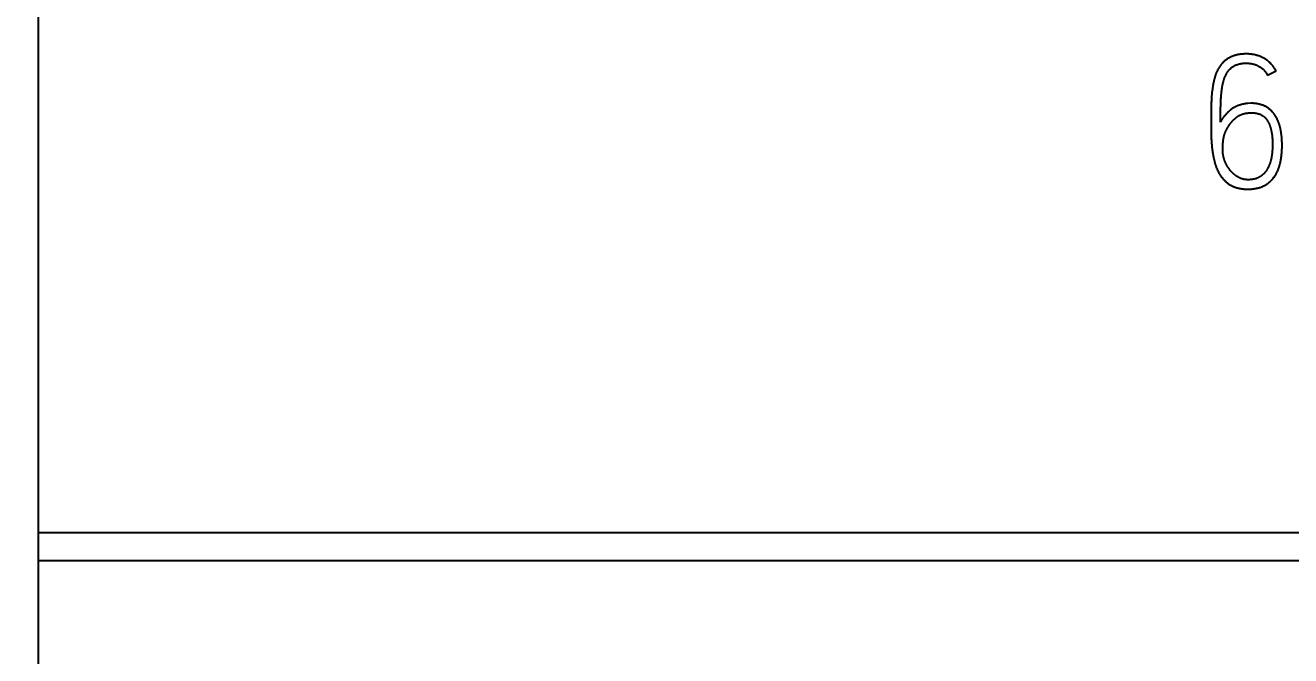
# Model space of a CAD drawing. Extents: x 0 to 420, y 0 to 297.
# Drawn here: x 107.38 to 122.61, y 168.57 to 176.15 of the extents above; entities that cross this region are included whole.
import ezdxf
from ezdxf.enums import TextEntityAlignment as Align

# ---------------------------------------------------------------- set-up
doc = ezdxf.new("R2010")
doc.units = 0
doc.header["$LTSCALE"] = 23.1
for name, color, linetype in [('10000_FRONT', 7, 'CONTINUOUS'), ('10100_DIM_FRONT', 7, 'CONTINUOUS'), ('10500_FRONT_LABELING', 7, 'CONTINUOUS')]:
    doc.layers.add(name, color=color, linetype=linetype)
doc.dimstyles.get("Standard").update_dxf_attribs({"dimtxt": 2.5, "dimasz": 2.5, "dimexe": 1.25, "dimexo": 0.625, "dimtad": 1, "dimcen": 2.5, "dimazin": 3, "dimtfac": 1, "dimtmove": 0, "dimatfit": 3})

# ---------------------------------------------------------------- blocks, each defined once
blk = doc.blocks.new('*D0')
at = {"layer": '10100_DIM_FRONT', "linetype": 'CONTINUOUS'}
for p, q in [((107.530749, 192.195968), (107.530749, 134.211085)), ((143.030749, 192.195968), (143.030749, 134.211085)), ((107.530749, 136.211085), (125.280749, 136.211085)), ((143.030749, 136.211085), (125.280749, 136.211085))]:
    blk.add_line(p, q, dxfattribs=at)
for points in [[(111.030749, 136.711085), (107.530749, 136.211085), (111.030749, 135.711085)], [(139.530749, 135.711085), (143.030749, 136.211085), (139.530749, 136.711085)]]:
    blk.add_solid(points, dxfattribs=at)
blk.add_text('35,5', height=3.5, dxfattribs=at).set_placement((121.450091, 137.086085), (130.950091, 137.086085), align=Align.FIT)
blk = doc.blocks.new('*D1')
at = {"layer": '10100_DIM_FRONT', "linetype": 'CONTINUOUS'}
for p, q in [((143.030749, 192.195968), (143.030749, 124.458443)), ((99.530757, 151.746968), (99.530757, 124.458443)), ((99.530757, 126.458443), (121.280753, 126.458443)), ((143.030749, 126.458443), (121.280753, 126.458443))]:
    blk.add_line(p, q, dxfattribs=at)
for points in [[(103.030757, 126.958443), (99.530757, 126.458443), (103.030757, 125.958443)], [(139.530749, 125.958443), (143.030749, 126.458443), (139.530749, 126.958443)]]:
    blk.add_solid(points, dxfattribs=at)
blk.add_text('43,5', height=3.5, dxfattribs=at).set_placement((117.247464, 127.333443), (126.997464, 127.333443), align=Align.FIT)

msp = doc.modelspace()

# ---------------------------------------------------------------- linework, layer by layer
at = {"layer": '10000_FRONT', "color": 7, "linetype": 'CONTINUOUS'}
for p, q in [((107.531, 237.197), (107.531, 147.197)), ((107.531, 170.05), (143.031, 170.05)), ((107.531, 169.716), (143.031, 169.716))]:
    msp.add_line(p, q, dxfattribs=at)
at = {"layer": '10500_FRONT_LABELING', "color": 7, "linetype": 'CONTINUOUS'}
for p, q in [((122.331, 175.553), (122.434, 175.606)), ((121.661, 175.332), (121.66, 175.317)), ((121.662, 175.346), (121.661, 175.332)), ((121.653, 175.184), (121.652, 175.162)), ((121.654, 175.214), (121.653, 175.199)), ((121.653, 175.199), (121.653, 175.184)), ((121.655, 175.243), (121.654, 175.229)), ((121.654, 175.229), (121.654, 175.214)), ((121.656, 175.258), (121.655, 175.243)), ((121.657, 175.288), (121.656, 175.273)), ((121.656, 175.273), (121.656, 175.258)), ((121.658, 175.302), (121.657, 175.288)), ((121.66, 175.317), (121.658, 175.302)), ((121.767, 175.166), (121.768, 175.185)), ((121.768, 175.185), (121.769, 175.205)), ((121.769, 175.224), (121.77, 175.243)), ((121.769, 175.205), (121.769, 175.224)), ((121.77, 175.243), (121.771, 175.256)), ((121.771, 175.269), (121.772, 175.282)), ((121.771, 175.256), (121.771, 175.269)), ((121.772, 175.282), (121.773, 175.295)), ((121.773, 175.295), (121.774, 175.308)), ((122.134, 175.216), (122.094, 175.213)), ((121.652, 175.133), (121.651, 175.073)), ((121.651, 175.073), (121.651, 175.029)), ((121.651, 175.029), (121.651, 174.992)), ((121.652, 175.162), (121.652, 175.133)), ((121.765, 175.069), (121.766, 175.088)), ((121.765, 175.05), (121.765, 175.069)), ((121.765, 175.03), (121.765, 175.05)), ((121.765, 175.011), (121.765, 175.03)), ((121.766, 175.127), (121.767, 175.147)), ((121.766, 175.108), (121.766, 175.127)), ((121.766, 175.088), (121.766, 175.108)), ((121.767, 175.147), (121.767, 175.166)), ((122.103, 175.1), (122.139, 175.102)), ((121.651, 174.992), (121.651, 174.963)), ((121.651, 174.963), (121.651, 174.933)), ((121.651, 174.933), (121.651, 174.896)), ((121.651, 174.896), (121.652, 174.852)), ((121.765, 174.991), (121.765, 175.011)), ((121.652, 174.852), (121.653, 174.83)), ((121.653, 174.83), (121.653, 174.815)), ((121.653, 174.815), (121.654, 174.8)), ((121.654, 174.8), (121.654, 174.786)), ((121.654, 174.786), (121.655, 174.771)), ((122.388, 174.635), (122.387, 174.625)), ((122.389, 174.645), (122.388, 174.635))]:
    msp.add_line(p, q, dxfattribs=at)
for points in [[(122.434, 175.606), (122.431, 175.613), (122.427, 175.619), (122.424, 175.626), (122.42, 175.632), (122.416, 175.638), (122.412, 175.644), (122.407, 175.65), (122.403, 175.656), (122.399, 175.662), (122.394, 175.668), (122.389, 175.674), (122.384, 175.679), (122.379, 175.685), (122.374, 175.69), (122.369, 175.696), (122.364, 175.701), (122.359, 175.706), (122.353, 175.711), (122.347, 175.716), (122.342, 175.721), (122.336, 175.726), (122.33, 175.73), (122.324, 175.734), (122.318, 175.739), (122.312, 175.743), (122.306, 175.747), (122.299, 175.751), (122.293, 175.755), (122.287, 175.758), (122.28, 175.762), (122.274, 175.765), (122.267, 175.769), (122.26, 175.772), (122.253, 175.775), (122.246, 175.778), (122.24, 175.781), (122.233, 175.783), (122.226, 175.786), (122.219, 175.788), (122.212, 175.791), (122.204, 175.793), (122.197, 175.795), (122.19, 175.797), (122.183, 175.798), (122.176, 175.8), (122.169, 175.802), (122.161, 175.803), (122.154, 175.804), (122.147, 175.805), (122.139, 175.806), (122.132, 175.807), (122.124, 175.808), (122.117, 175.809), (122.109, 175.809), (122.102, 175.81), (122.095, 175.81), (122.087, 175.81), (122.08, 175.81), (122.072, 175.81), (122.065, 175.81), (122.058, 175.81), (122.05, 175.81), (122.043, 175.809), (122.036, 175.809), (122.028, 175.809), (122.021, 175.808), (122.014, 175.807), (122.006, 175.806), (121.999, 175.805), (121.992, 175.804), (121.984, 175.803), (121.977, 175.802), (121.97, 175.8), (121.962, 175.799), (121.955, 175.797), (121.948, 175.795), (121.941, 175.793), (121.933, 175.791), (121.926, 175.789), (121.919, 175.786), (121.912, 175.784), (121.906, 175.781), (121.899, 175.778), (121.892, 175.775), (121.885, 175.772), (121.879, 175.769), (121.872, 175.765), (121.866, 175.761), (121.859, 175.758), (121.853, 175.754), (121.847, 175.75), (121.84, 175.745), (121.834, 175.741), (121.828, 175.737), (121.823, 175.732), (121.817, 175.727), (121.811, 175.723), (121.806, 175.718), (121.8, 175.712), (121.795, 175.707), (121.79, 175.702), (121.785, 175.696), (121.78, 175.691), (121.775, 175.685), (121.771, 175.679), (121.766, 175.673), (121.762, 175.667), (121.757, 175.661), (121.753, 175.655), (121.749, 175.649), (121.745, 175.642), (121.742, 175.636), (121.738, 175.63), (121.734, 175.623), (121.731, 175.617), (121.728, 175.61), (121.724, 175.603), (121.721, 175.597), (121.718, 175.59), (121.715, 175.583), (121.713, 175.576), (121.71, 175.569), (121.707, 175.562), (121.705, 175.555), (121.703, 175.548), (121.7, 175.541), (121.698, 175.534), (121.696, 175.527), (121.694, 175.52), (121.692, 175.513), (121.69, 175.505), (121.688, 175.498), (121.686, 175.491), (121.685, 175.484), (121.683, 175.477), (121.681, 175.47), (121.68, 175.462), (121.678, 175.455), (121.677, 175.448), (121.675, 175.441), (121.674, 175.434), (121.673, 175.426), (121.672, 175.419), (121.671, 175.412), (121.669, 175.405), (121.668, 175.397), (121.667, 175.39), (121.667, 175.383), (121.666, 175.375), (121.665, 175.368), (121.664, 175.361), (121.662, 175.346)], [(121.774, 175.308), (121.775, 175.321), (121.776, 175.327), (121.776, 175.334), (121.777, 175.34), (121.777, 175.347), (121.778, 175.353), (121.779, 175.359), (121.78, 175.366), (121.78, 175.372), (121.781, 175.379), (121.782, 175.385), (121.783, 175.391), (121.784, 175.398), (121.785, 175.404), (121.786, 175.411), (121.787, 175.417), (121.789, 175.423), (121.79, 175.43), (121.791, 175.436), (121.792, 175.442), (121.794, 175.449), (121.795, 175.455), (121.797, 175.461), (121.798, 175.467), (121.8, 175.474), (121.802, 175.48), (121.803, 175.486), (121.805, 175.492), (121.807, 175.498), (121.809, 175.504), (121.811, 175.51), (121.813, 175.517), (121.815, 175.523), (121.818, 175.529), (121.82, 175.535), (121.823, 175.541), (121.825, 175.547), (121.828, 175.552), (121.831, 175.558), (121.834, 175.564), (121.837, 175.57), (121.84, 175.576), (121.843, 175.581), (121.847, 175.587), (121.85, 175.592), (121.854, 175.598), (121.858, 175.603), (121.862, 175.608), (121.866, 175.613), (121.87, 175.618), (121.874, 175.623), (121.879, 175.628), (121.883, 175.633), (121.888, 175.637), (121.893, 175.642), (121.898, 175.646), (121.903, 175.65), (121.908, 175.654), (121.913, 175.657), (121.918, 175.661), (121.924, 175.664), (121.93, 175.668), (121.935, 175.671), (121.941, 175.674), (121.947, 175.676), (121.953, 175.679), (121.959, 175.681), (121.965, 175.683), (121.972, 175.685), (121.978, 175.687), (121.984, 175.689), (121.99, 175.69), (121.997, 175.692), (122.003, 175.693), (122.009, 175.694), (122.016, 175.695), (122.022, 175.696), (122.029, 175.697), (122.035, 175.698), (122.042, 175.698), (122.048, 175.699), (122.055, 175.699), (122.061, 175.699), (122.068, 175.699), (122.074, 175.699), (122.081, 175.699), (122.087, 175.699), (122.094, 175.699), (122.1, 175.699), (122.107, 175.698), (122.113, 175.697), (122.119, 175.697), (122.126, 175.696), (122.132, 175.695), (122.139, 175.694), (122.145, 175.693), (122.151, 175.691), (122.158, 175.69), (122.164, 175.688), (122.17, 175.686), (122.177, 175.684), (122.183, 175.682), (122.189, 175.68), (122.195, 175.678), (122.201, 175.675), (122.207, 175.673), (122.213, 175.67), (122.219, 175.667), (122.224, 175.664), (122.23, 175.661), (122.236, 175.657), (122.241, 175.654), (122.247, 175.65), (122.252, 175.647), (122.257, 175.643), (122.263, 175.639), (122.268, 175.635), (122.273, 175.63), (122.277, 175.626), (122.282, 175.621), (122.287, 175.617), (122.291, 175.612), (122.295, 175.607), (122.299, 175.602), (122.304, 175.597), (122.307, 175.592), (122.311, 175.587), (122.315, 175.581), (122.319, 175.576), (122.322, 175.57), (122.325, 175.564), (122.328, 175.559), (122.331, 175.553)], [(122.094, 175.213), (122.087, 175.213), (122.08, 175.212), (122.073, 175.212), (122.066, 175.211), (122.059, 175.21), (122.052, 175.209), (122.045, 175.207), (122.038, 175.206), (122.031, 175.205), (122.025, 175.203), (122.018, 175.201), (122.011, 175.199), (122.004, 175.197), (121.998, 175.195), (121.991, 175.193), (121.984, 175.191), (121.978, 175.188), (121.971, 175.185), (121.964, 175.183), (121.958, 175.18), (121.952, 175.177), (121.945, 175.174), (121.939, 175.171), (121.933, 175.167), (121.927, 175.164), (121.921, 175.16), (121.915, 175.156), (121.909, 175.153), (121.903, 175.149), (121.897, 175.145), (121.892, 175.14), (121.886, 175.136), (121.881, 175.132), (121.875, 175.127), (121.87, 175.123), (121.865, 175.118), (121.86, 175.113), (121.854, 175.108), (121.849, 175.103), (121.844, 175.098), (121.84, 175.093), (121.835, 175.088), (121.83, 175.083), (121.825, 175.078), (121.82, 175.073), (121.816, 175.067), (121.811, 175.062), (121.807, 175.057), (121.802, 175.051), (121.798, 175.046), (121.794, 175.04), (121.79, 175.034), (121.786, 175.028), (121.782, 175.023), (121.778, 175.017), (121.775, 175.01), (121.771, 175.004), (121.768, 174.998), (121.765, 174.991)], [(122.441, 174.377), (122.444, 174.383), (122.448, 174.39), (122.451, 174.397), (122.454, 174.404), (122.457, 174.41), (122.46, 174.417), (122.462, 174.424), (122.465, 174.431), (122.467, 174.438), (122.47, 174.446), (122.472, 174.453), (122.474, 174.46), (122.477, 174.467), (122.479, 174.474), (122.48, 174.482), (122.482, 174.489), (122.484, 174.496), (122.486, 174.503), (122.487, 174.511), (122.489, 174.518), (122.49, 174.525), (122.492, 174.533), (122.493, 174.54), (122.494, 174.547), (122.495, 174.555), (122.496, 174.562), (122.497, 174.569), (122.498, 174.577), (122.499, 174.584), (122.5, 174.591), (122.501, 174.599), (122.501, 174.606), (122.502, 174.614), (122.503, 174.621), (122.503, 174.629), (122.504, 174.636), (122.504, 174.643), (122.505, 174.651), (122.505, 174.658), (122.505, 174.666), (122.506, 174.673), (122.506, 174.681), (122.506, 174.688), (122.506, 174.696), (122.506, 174.703), (122.506, 174.711), (122.506, 174.718), (122.506, 174.726), (122.506, 174.733), (122.506, 174.741), (122.506, 174.748), (122.505, 174.756), (122.505, 174.763), (122.505, 174.77), (122.504, 174.778), (122.504, 174.785), (122.503, 174.793), (122.503, 174.8), (122.502, 174.807), (122.502, 174.815), (122.501, 174.822), (122.5, 174.83), (122.499, 174.837), (122.498, 174.844), (122.497, 174.852), (122.496, 174.859), (122.495, 174.866), (122.494, 174.874), (122.493, 174.881), (122.492, 174.888), (122.49, 174.896), (122.489, 174.903), (122.487, 174.91), (122.486, 174.917), (122.484, 174.925), (122.482, 174.932), (122.48, 174.939), (122.478, 174.946), (122.476, 174.954), (122.474, 174.961), (122.472, 174.968), (122.469, 174.975), (122.467, 174.982), (122.464, 174.989), (122.461, 174.996), (122.458, 175.003), (122.455, 175.01), (122.452, 175.017), (122.449, 175.024), (122.446, 175.031), (122.442, 175.037), (122.439, 175.044), (122.435, 175.05), (122.431, 175.057), (122.427, 175.063), (122.423, 175.07), (122.419, 175.076), (122.415, 175.082), (122.41, 175.088), (122.406, 175.094), (122.401, 175.1), (122.396, 175.106), (122.391, 175.111), (122.386, 175.117), (122.381, 175.122), (122.376, 175.128), (122.37, 175.133), (122.365, 175.138), (122.359, 175.143), (122.353, 175.147), (122.347, 175.152), (122.341, 175.156), (122.335, 175.161), (122.328, 175.165), (122.322, 175.169), (122.315, 175.173), (122.309, 175.176), (122.302, 175.18), (122.295, 175.183), (122.289, 175.186), (122.282, 175.189), (122.275, 175.192), (122.268, 175.194), (122.261, 175.197), (122.253, 175.199), (122.246, 175.201), (122.239, 175.203), (122.232, 175.205), (122.224, 175.207), (122.217, 175.208), (122.209, 175.21), (122.202, 175.211), (122.195, 175.212), (122.187, 175.213), (122.18, 175.214), (122.172, 175.215), (122.165, 175.215), (122.157, 175.216), (122.15, 175.216), (122.142, 175.216), (122.134, 175.216)], [(122.169, 174.304), (122.164, 174.303), (122.159, 174.302), (122.153, 174.301), (122.148, 174.3), (122.143, 174.299), (122.138, 174.299), (122.133, 174.298), (122.127, 174.298), (122.122, 174.298), (122.117, 174.297), (122.112, 174.297), (122.107, 174.297), (122.102, 174.297), (122.096, 174.297), (122.091, 174.297), (122.086, 174.297), (122.081, 174.297), (122.075, 174.298), (122.07, 174.298), (122.065, 174.299), (122.06, 174.299), (122.055, 174.3), (122.049, 174.301), (122.044, 174.302), (122.039, 174.303), (122.034, 174.304), (122.029, 174.306), (122.024, 174.307), (122.019, 174.309), (122.014, 174.311), (122.009, 174.312), (122.004, 174.314), (122, 174.316), (121.995, 174.318), (121.99, 174.321), (121.985, 174.323), (121.981, 174.326), (121.976, 174.328), (121.972, 174.331), (121.967, 174.334), (121.963, 174.336), (121.958, 174.339), (121.954, 174.342), (121.95, 174.345), (121.946, 174.348), (121.941, 174.351), (121.937, 174.355), (121.933, 174.358), (121.929, 174.361), (121.925, 174.365), (121.921, 174.368), (121.917, 174.371), (121.914, 174.375), (121.91, 174.379), (121.906, 174.382), (121.902, 174.386), (121.899, 174.39), (121.895, 174.394), (121.892, 174.397), (121.888, 174.401), (121.885, 174.405), (121.881, 174.409), (121.878, 174.414), (121.875, 174.418), (121.872, 174.422), (121.869, 174.426), (121.865, 174.43), (121.862, 174.434), (121.86, 174.439), (121.857, 174.443), (121.854, 174.448), (121.851, 174.452), (121.848, 174.456), (121.846, 174.461), (121.843, 174.465), (121.841, 174.47), (121.838, 174.475), (121.836, 174.479), (121.834, 174.484), (121.831, 174.489), (121.829, 174.494), (121.827, 174.498), (121.825, 174.503), (121.823, 174.508), (121.821, 174.513), (121.819, 174.518), (121.817, 174.523), (121.815, 174.528), (121.814, 174.532), (121.812, 174.537), (121.81, 174.542), (121.809, 174.547), (121.808, 174.552), (121.806, 174.557), (121.805, 174.562), (121.803, 174.567), (121.802, 174.572), (121.801, 174.578), (121.8, 174.583), (121.799, 174.588), (121.798, 174.593), (121.797, 174.598), (121.796, 174.603), (121.795, 174.608), (121.795, 174.614), (121.794, 174.619), (121.794, 174.624), (121.793, 174.629), (121.793, 174.635), (121.792, 174.64), (121.792, 174.645), (121.792, 174.65), (121.792, 174.655), (121.792, 174.661), (121.792, 174.666), (121.792, 174.671), (121.792, 174.676), (121.792, 174.681), (121.792, 174.686), (121.792, 174.692), (121.792, 174.697), (121.793, 174.702), (121.793, 174.707), (121.793, 174.712), (121.794, 174.717), (121.794, 174.723), (121.794, 174.728), (121.795, 174.733), (121.795, 174.738), (121.796, 174.743), (121.796, 174.748), (121.797, 174.754), (121.797, 174.759), (121.798, 174.764), (121.799, 174.769), (121.799, 174.774), (121.8, 174.779), (121.801, 174.784), (121.802, 174.79), (121.803, 174.795), (121.804, 174.8), (121.805, 174.805), (121.806, 174.81), (121.807, 174.815), (121.808, 174.82), (121.81, 174.825), (121.811, 174.83), (121.812, 174.835), (121.814, 174.84), (121.815, 174.845), (121.817, 174.85), (121.819, 174.855), (121.821, 174.86), (121.822, 174.865), (121.824, 174.87), (121.826, 174.875), (121.828, 174.879), (121.83, 174.884), (121.832, 174.889), (121.834, 174.893), (121.837, 174.898), (121.839, 174.903), (121.841, 174.907), (121.844, 174.912), (121.846, 174.916), (121.849, 174.921), (121.851, 174.925), (121.854, 174.93), (121.857, 174.934), (121.86, 174.939), (121.863, 174.943), (121.866, 174.947), (121.869, 174.952), (121.872, 174.956), (121.875, 174.96), (121.878, 174.964), (121.881, 174.969), (121.884, 174.973), (121.887, 174.977), (121.89, 174.981), (121.894, 174.985), (121.897, 174.989), (121.9, 174.993), (121.904, 174.997), (121.907, 175.001), (121.91, 175.005), (121.914, 175.009), (121.918, 175.013), (121.921, 175.016), (121.925, 175.02), (121.928, 175.024), (121.932, 175.027), (121.936, 175.031), (121.94, 175.034), (121.944, 175.038), (121.948, 175.041), (121.952, 175.044), (121.956, 175.048), (121.961, 175.051)], [(121.961, 175.051), (121.965, 175.054), (121.969, 175.057), (121.974, 175.06), (121.978, 175.063), (121.983, 175.065), (121.987, 175.068), (121.992, 175.07), (121.997, 175.073), (122.001, 175.075), (122.006, 175.077), (122.011, 175.079), (122.016, 175.081), (122.02, 175.083), (122.025, 175.085), (122.03, 175.087), (122.035, 175.088), (122.041, 175.09), (122.046, 175.091), (122.051, 175.092), (122.056, 175.094), (122.061, 175.095), (122.066, 175.096), (122.072, 175.097), (122.077, 175.097), (122.082, 175.098), (122.087, 175.099), (122.092, 175.099), (122.098, 175.1), (122.103, 175.1)], [(122.139, 175.102), (122.144, 175.103), (122.149, 175.103), (122.155, 175.103), (122.16, 175.102), (122.165, 175.102), (122.17, 175.102), (122.175, 175.101), (122.18, 175.1), (122.186, 175.099), (122.191, 175.098), (122.196, 175.097), (122.201, 175.096), (122.206, 175.095), (122.211, 175.094), (122.216, 175.092), (122.221, 175.091), (122.226, 175.089), (122.231, 175.088), (122.236, 175.086), (122.241, 175.084), (122.245, 175.082), (122.25, 175.08), (122.255, 175.077), (122.259, 175.075), (122.264, 175.073), (122.268, 175.07), (122.273, 175.067), (122.277, 175.064), (122.281, 175.061), (122.285, 175.058), (122.289, 175.055), (122.293, 175.051), (122.297, 175.048), (122.301, 175.044), (122.305, 175.04), (122.308, 175.037), (122.311, 175.033), (122.315, 175.029), (122.318, 175.025), (122.321, 175.02), (122.324, 175.016), (122.327, 175.012), (122.33, 175.008), (122.333, 175.003), (122.336, 174.999), (122.338, 174.994), (122.341, 174.99), (122.343, 174.985), (122.345, 174.98), (122.348, 174.976), (122.35, 174.971), (122.352, 174.966), (122.354, 174.961), (122.356, 174.957), (122.358, 174.952), (122.36, 174.947), (122.361, 174.942), (122.363, 174.937), (122.365, 174.932), (122.366, 174.927), (122.368, 174.922), (122.369, 174.917), (122.37, 174.912), (122.372, 174.907), (122.373, 174.902), (122.374, 174.897), (122.375, 174.892), (122.376, 174.887), (122.377, 174.882), (122.378, 174.877), (122.379, 174.872), (122.38, 174.867), (122.381, 174.862), (122.382, 174.856), (122.383, 174.851), (122.383, 174.846), (122.384, 174.841), (122.385, 174.836), (122.386, 174.831), (122.386, 174.826), (122.387, 174.821), (122.387, 174.816), (122.388, 174.81), (122.388, 174.805), (122.389, 174.8), (122.389, 174.795), (122.39, 174.79), (122.39, 174.785), (122.39, 174.78), (122.391, 174.774), (122.391, 174.769), (122.391, 174.764), (122.391, 174.759), (122.391, 174.754), (122.392, 174.749), (122.392, 174.743), (122.392, 174.738), (122.392, 174.733), (122.392, 174.728), (122.392, 174.723), (122.392, 174.718), (122.392, 174.712), (122.392, 174.707), (122.392, 174.702), (122.392, 174.697), (122.392, 174.692), (122.391, 174.686), (122.391, 174.681), (122.391, 174.676), (122.391, 174.671), (122.39, 174.666), (122.39, 174.661), (122.39, 174.655), (122.389, 174.65), (122.389, 174.645)], [(121.655, 174.771), (121.655, 174.764), (121.656, 174.756), (121.656, 174.749), (121.657, 174.742), (121.657, 174.734), (121.658, 174.727), (121.659, 174.719), (121.659, 174.712), (121.66, 174.705), (121.661, 174.697), (121.661, 174.69), (121.662, 174.683), (121.663, 174.675), (121.664, 174.668), (121.665, 174.661), (121.666, 174.653), (121.667, 174.646), (121.668, 174.639), (121.669, 174.631), (121.67, 174.624), (121.671, 174.617), (121.672, 174.609), (121.673, 174.602), (121.675, 174.595), (121.676, 174.587), (121.678, 174.58), (121.679, 174.573), (121.681, 174.565), (121.682, 174.558), (121.684, 174.551), (121.685, 174.544), (121.687, 174.536), (121.689, 174.529), (121.691, 174.522), (121.693, 174.515), (121.695, 174.507), (121.697, 174.5), (121.699, 174.493), (121.701, 174.486), (121.703, 174.479), (121.705, 174.472), (121.708, 174.465), (121.71, 174.458), (121.713, 174.451), (121.715, 174.444), (121.718, 174.437), (121.721, 174.43), (121.724, 174.423), (121.727, 174.416), (121.73, 174.409), (121.733, 174.402), (121.736, 174.396), (121.74, 174.389), (121.743, 174.382), (121.747, 174.376), (121.751, 174.369), (121.755, 174.363), (121.759, 174.357), (121.763, 174.35), (121.767, 174.344), (121.771, 174.338), (121.775, 174.332), (121.78, 174.326), (121.784, 174.32), (121.789, 174.315), (121.794, 174.309), (121.799, 174.303), (121.804, 174.298), (121.809, 174.292), (121.815, 174.287), (121.82, 174.282), (121.826, 174.277), (121.831, 174.272), (121.837, 174.267), (121.843, 174.262), (121.849, 174.258), (121.855, 174.253), (121.861, 174.249), (121.867, 174.245), (121.873, 174.241), (121.879, 174.237), (121.886, 174.233), (121.892, 174.23), (121.899, 174.226), (121.906, 174.223), (121.912, 174.219), (121.919, 174.216), (121.926, 174.213), (121.933, 174.211), (121.94, 174.208), (121.947, 174.205), (121.954, 174.203), (121.961, 174.201), (121.969, 174.199), (121.976, 174.197), (121.983, 174.195), (121.99, 174.194), (121.998, 174.192), (122.005, 174.191), (122.012, 174.19), (122.02, 174.189), (122.027, 174.188), (122.035, 174.187), (122.042, 174.186), (122.05, 174.185), (122.057, 174.185), (122.065, 174.184), (122.072, 174.184), (122.08, 174.184), (122.087, 174.184), (122.094, 174.184), (122.102, 174.184), (122.109, 174.184), (122.117, 174.184), (122.124, 174.184), (122.132, 174.185), (122.139, 174.185), (122.146, 174.186), (122.154, 174.187), (122.161, 174.188), (122.168, 174.188), (122.176, 174.19), (122.183, 174.191), (122.191, 174.192), (122.198, 174.194), (122.205, 174.195), (122.212, 174.197), (122.22, 174.199), (122.227, 174.201), (122.234, 174.203), (122.241, 174.205), (122.249, 174.208), (122.256, 174.21), (122.263, 174.213), (122.269, 174.216), (122.276, 174.219), (122.283, 174.222), (122.29, 174.225), (122.296, 174.229), (122.303, 174.232), (122.309, 174.236), (122.316, 174.24), (122.322, 174.244), (122.329, 174.248), (122.335, 174.253), (122.341, 174.257), (122.347, 174.262), (122.353, 174.266), (122.358, 174.271), (122.364, 174.276), (122.369, 174.281), (122.375, 174.286), (122.38, 174.292), (122.385, 174.297), (122.39, 174.303), (122.395, 174.308), (122.4, 174.314), (122.405, 174.32), (122.409, 174.326), (122.414, 174.332), (122.418, 174.338), (122.422, 174.344), (122.426, 174.351), (122.43, 174.357), (122.434, 174.364), (122.437, 174.37), (122.441, 174.377)], [(122.387, 174.625), (122.386, 174.614), (122.385, 174.609), (122.385, 174.604), (122.384, 174.599), (122.383, 174.594), (122.383, 174.589), (122.382, 174.584), (122.381, 174.579), (122.381, 174.573), (122.38, 174.568), (122.379, 174.563), (122.378, 174.558), (122.377, 174.553), (122.376, 174.548), (122.375, 174.543), (122.373, 174.538), (122.372, 174.533), (122.371, 174.528), (122.369, 174.523), (122.368, 174.518), (122.367, 174.513), (122.365, 174.508), (122.363, 174.503), (122.362, 174.498), (122.36, 174.493), (122.358, 174.488), (122.356, 174.483), (122.355, 174.478), (122.353, 174.474), (122.351, 174.469), (122.349, 174.464), (122.347, 174.459), (122.344, 174.455), (122.342, 174.45), (122.34, 174.445), (122.337, 174.441), (122.335, 174.436), (122.333, 174.431), (122.33, 174.427), (122.327, 174.422), (122.324, 174.418), (122.322, 174.414), (122.319, 174.409), (122.316, 174.405), (122.313, 174.401), (122.309, 174.397), (122.306, 174.392), (122.303, 174.388), (122.3, 174.384), (122.296, 174.38), (122.293, 174.377), (122.289, 174.373), (122.286, 174.369), (122.282, 174.365), (122.278, 174.362), (122.274, 174.358), (122.271, 174.355), (122.267, 174.351), (122.263, 174.348), (122.259, 174.345), (122.254, 174.342), (122.25, 174.339), (122.246, 174.336), (122.241, 174.333), (122.237, 174.33), (122.232, 174.327), (122.228, 174.325), (122.223, 174.322), (122.218, 174.32), (122.214, 174.318), (122.209, 174.316), (122.204, 174.314), (122.199, 174.312), (122.194, 174.311), (122.189, 174.309), (122.184, 174.308), (122.179, 174.306), (122.174, 174.305), (122.169, 174.304)]]:
    msp.add_lwpolyline(points, dxfattribs=at)

# ---------------------------------------------------------------- dimensions: what is measured, and where the dimension line sits
at = {"layer": '10100_DIM_FRONT', "linetype": 'CONTINUOUS'}
for base, p1, picture, middle in [((143.031, 126.458), (99.531, 151.747), '*D1', (122.122, 129.083)), ((143.031, 136.211), (107.531, 192.196), '*D0', (126.2, 138.836))]:
    dim = msp.add_linear_dim(base=base, p1=p1, p2=(143.031, 192.196), dimstyle='Standard', dxfattribs=at)
    dim.commit()
    dim.dimension.update_dxf_attribs({"geometry": picture, "text_midpoint": middle, "dimtype": 128})

doc.saveas('drawing.dxf')
